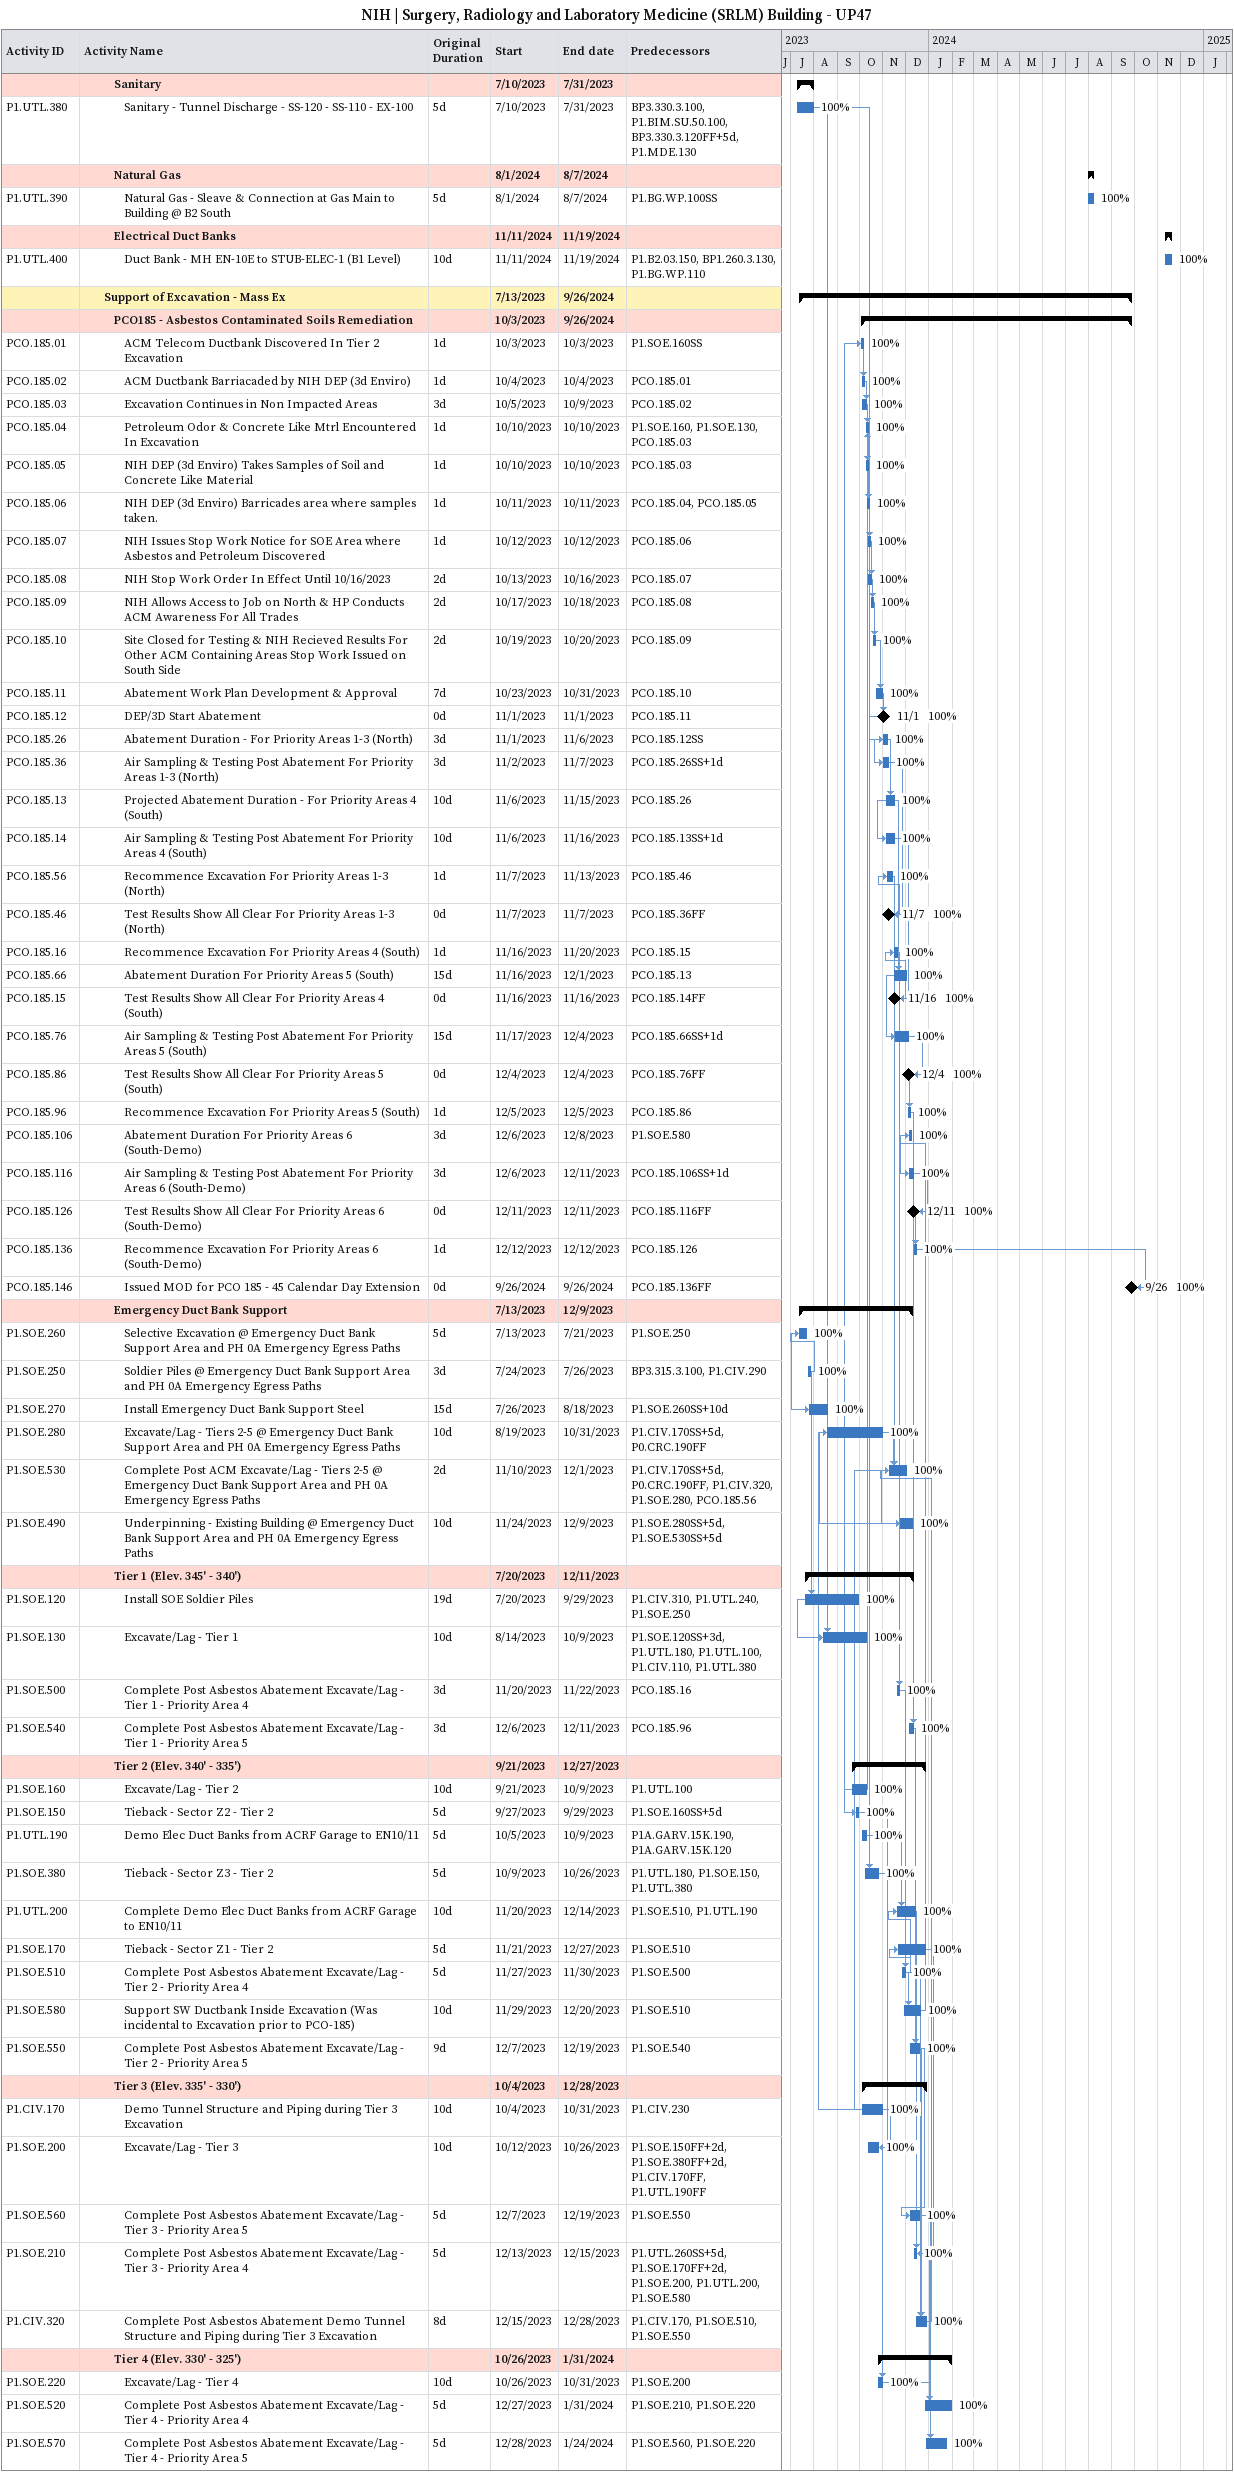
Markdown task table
NIH | Surgery, Radiology and Laboratory Medicine (SRLM) Building - UP47

| ID | Level | Task | Original duration | Start | Finish | Predecessors | % complete |
|---|---|---|---|---|---|---|---|
|  | 4 | **Sanitary** |  | 2023-07-10 | 2023-07-31 |  |  |
| P1.UTL.380 | 5 | Sanitary - Tunnel Discharge - SS-120 - SS-110 - EX-100 | 5d | 2023-07-10 | 2023-07-31 | BP3.330.3.100, P1.BIM.SU.50.100, BP3.330.3.120FF+5d, P1.MDE.130 | 100 |
|  | 4 | **Natural Gas** |  | 2024-08-01 | 2024-08-07 |  |  |
| P1.UTL.390 | 5 | Natural Gas - Sleave & Connection at Gas Main to Building @ B2 South | 5d | 2024-08-01 | 2024-08-07 | P1.BG.WP.100SS | 100 |
|  | 4 | **Electrical Duct Banks** |  | 2024-11-11 | 2024-11-19 |  |  |
| P1.UTL.400 | 5 | Duct Bank - MH EN-10E to STUB-ELEC-1 (B1 Level) | 10d | 2024-11-11 | 2024-11-19 | P1.B2.03.150, BP1.260.3.130, P1.BG.WP.110 | 100 |
|  | 3 | **Support of Excavation - Mass Ex** |  | 2023-07-13 | 2024-09-26 |  |  |
|  | 4 | **PCO185 - Asbestos Contaminated Soils Remediation** |  | 2023-10-03 | 2024-09-26 |  |  |
| PCO.185.01 | 5 | ACM Telecom Ductbank Discovered In Tier 2 Excavation | 1d | 2023-10-03 | 2023-10-03 | P1.SOE.160SS | 100 |
| PCO.185.02 | 5 | ACM Ductbank Barriacaded by NIH DEP (3d Enviro) | 1d | 2023-10-04 | 2023-10-04 | PCO.185.01 | 100 |
| PCO.185.03 | 5 | Excavation Continues in Non Impacted Areas | 3d | 2023-10-05 | 2023-10-09 | PCO.185.02 | 100 |
| PCO.185.04 | 5 | Petroleum Odor & Concrete Like Mtrl Encountered In Excavation | 1d | 2023-10-10 | 2023-10-10 | P1.SOE.160, P1.SOE.130, PCO.185.03 | 100 |
| PCO.185.05 | 5 | NIH DEP (3d Enviro) Takes Samples of Soil and Concrete Like Material | 1d | 2023-10-10 | 2023-10-10 | PCO.185.03 | 100 |
| PCO.185.06 | 5 | NIH DEP (3d Enviro) Barricades area where samples taken. | 1d | 2023-10-11 | 2023-10-11 | PCO.185.04, PCO.185.05 | 100 |
| PCO.185.07 | 5 | NIH Issues Stop Work Notice for SOE Area where Asbestos and Petroleum Discovered | 1d | 2023-10-12 | 2023-10-12 | PCO.185.06 | 100 |
| PCO.185.08 | 5 | NIH Stop Work Order In Effect Until 10/16/2023 | 2d | 2023-10-13 | 2023-10-16 | PCO.185.07 | 100 |
| PCO.185.09 | 5 | NIH Allows Access to Job on North & HP Conducts ACM Awareness For All Trades | 2d | 2023-10-17 | 2023-10-18 | PCO.185.08 | 100 |
| PCO.185.10 | 5 | Site Closed for Testing & NIH Recieved Results For Other ACM Containing Areas Stop Work Issued on South Side | 2d | 2023-10-19 | 2023-10-20 | PCO.185.09 | 100 |
| PCO.185.11 | 5 | Abatement Work Plan Development & Approval | 7d | 2023-10-23 | 2023-10-31 | PCO.185.10 | 100 |
| PCO.185.12 | 5 | DEP/3D Start Abatement | 0d | 2023-11-01 | 2023-11-01 | PCO.185.11 | 100 |
| PCO.185.26 | 5 | Abatement Duration - For Priority Areas 1-3 (North) | 3d | 2023-11-01 | 2023-11-06 | PCO.185.12SS | 100 |
| PCO.185.36 | 5 | Air Sampling & Testing Post Abatement For Priority Areas 1-3 (North) | 3d | 2023-11-02 | 2023-11-07 | PCO.185.26SS+1d | 100 |
| PCO.185.13 | 5 | Projected Abatement Duration - For Priority Areas 4 (South) | 10d | 2023-11-06 | 2023-11-15 | PCO.185.26 | 100 |
| PCO.185.14 | 5 | Air Sampling & Testing Post Abatement For Priority Areas 4 (South) | 10d | 2023-11-06 | 2023-11-16 | PCO.185.13SS+1d | 100 |
| PCO.185.56 | 5 | Recommence Excavation For Priority Areas 1-3 (North) | 1d | 2023-11-07 | 2023-11-13 | PCO.185.46 | 100 |
| PCO.185.46 | 5 | Test Results Show All Clear For Priority Areas 1-3 (North) | 0d | 2023-11-07 | 2023-11-07 | PCO.185.36FF | 100 |
| PCO.185.16 | 5 | Recommence Excavation For Priority Areas 4 (South) | 1d | 2023-11-16 | 2023-11-20 | PCO.185.15 | 100 |
| PCO.185.66 | 5 | Abatement Duration For Priority Areas 5 (South) | 15d | 2023-11-16 | 2023-12-01 | PCO.185.13 | 100 |
| PCO.185.15 | 5 | Test Results Show All Clear For Priority Areas 4 (South) | 0d | 2023-11-16 | 2023-11-16 | PCO.185.14FF | 100 |
| PCO.185.76 | 5 | Air Sampling & Testing Post Abatement For Priority Areas 5 (South) | 15d | 2023-11-17 | 2023-12-04 | PCO.185.66SS+1d | 100 |
| PCO.185.86 | 5 | Test Results Show All Clear For Priority Areas 5 (South) | 0d | 2023-12-04 | 2023-12-04 | PCO.185.76FF | 100 |
| PCO.185.96 | 5 | Recommence Excavation For Priority Areas 5 (South) | 1d | 2023-12-05 | 2023-12-05 | PCO.185.86 | 100 |
| PCO.185.106 | 5 | Abatement Duration For Priority Areas 6 (South-Demo) | 3d | 2023-12-06 | 2023-12-08 | P1.SOE.580 | 100 |
| PCO.185.116 | 5 | Air Sampling & Testing Post Abatement For Priority Areas 6 (South-Demo) | 3d | 2023-12-06 | 2023-12-11 | PCO.185.106SS+1d | 100 |
| PCO.185.126 | 5 | Test Results Show All Clear For Priority Areas 6 (South-Demo) | 0d | 2023-12-11 | 2023-12-11 | PCO.185.116FF | 100 |
| PCO.185.136 | 5 | Recommence Excavation For Priority Areas 6 (South-Demo) | 1d | 2023-12-12 | 2023-12-12 | PCO.185.126 | 100 |
| PCO.185.146 | 5 | Issued MOD for PCO 185 - 45 Calendar Day Extension | 0d | 2024-09-26 | 2024-09-26 | PCO.185.136FF | 100 |
|  | 4 | **Emergency Duct Bank Support** |  | 2023-07-13 | 2023-12-09 |  |  |
| P1.SOE.260 | 5 | Selective Excavation @ Emergency Duct Bank Support Area and PH 0A Emergency Egress Paths | 5d | 2023-07-13 | 2023-07-21 | P1.SOE.250 | 100 |
| P1.SOE.250 | 5 | Soldier Piles @ Emergency Duct Bank Support Area and PH 0A Emergency Egress Paths | 3d | 2023-07-24 | 2023-07-26 | BP3.315.3.100, P1.CIV.290 | 100 |
| P1.SOE.270 | 5 | Install Emergency Duct Bank Support Steel | 15d | 2023-07-26 | 2023-08-18 | P1.SOE.260SS+10d | 100 |
| P1.SOE.280 | 5 | Excavate/Lag - Tiers 2-5 @ Emergency Duct Bank Support Area and PH 0A Emergency Egress Paths | 10d | 2023-08-19 | 2023-10-31 | P1.CIV.170SS+5d, P0.CRC.190FF | 100 |
| P1.SOE.530 | 5 | Complete Post ACM Excavate/Lag - Tiers 2-5 @ Emergency Duct Bank Support Area and PH 0A Emergency Egress Paths | 2d | 2023-11-10 | 2023-12-01 | P1.CIV.170SS+5d, P0.CRC.190FF, P1.CIV.320, P1.SOE.280, PCO.185.56 | 100 |
| P1.SOE.490 | 5 | Underpinning - Existing Building @ Emergency Duct Bank Support Area and PH 0A Emergency Egress Paths | 10d | 2023-11-24 | 2023-12-09 | P1.SOE.280SS+5d, P1.SOE.530SS+5d | 100 |
|  | 4 | **Tier 1 (Elev. 345' - 340')** |  | 2023-07-20 | 2023-12-11 |  |  |
| P1.SOE.120 | 5 | Install SOE Soldier Piles | 19d | 2023-07-20 | 2023-09-29 | P1.CIV.310, P1.UTL.240, P1.SOE.250 | 100 |
| P1.SOE.130 | 5 | Excavate/Lag - Tier 1 | 10d | 2023-08-14 | 2023-10-09 | P1.SOE.120SS+3d, P1.UTL.180, P1.UTL.100, P1.CIV.110, P1.UTL.380 | 100 |
| P1.SOE.500 | 5 | Complete Post Asbestos Abatement Excavate/Lag - Tier 1 - Priority Area 4 | 3d | 2023-11-20 | 2023-11-22 | PCO.185.16 | 100 |
| P1.SOE.540 | 5 | Complete Post Asbestos Abatement Excavate/Lag - Tier 1 - Priority Area 5 | 3d | 2023-12-06 | 2023-12-11 | PCO.185.96 | 100 |
|  | 4 | **Tier 2 (Elev. 340' - 335')** |  | 2023-09-21 | 2023-12-27 |  |  |
| P1.SOE.160 | 5 | Excavate/Lag - Tier 2 | 10d | 2023-09-21 | 2023-10-09 | P1.UTL.100 | 100 |
| P1.SOE.150 | 5 | Tieback - Sector Z2 - Tier 2 | 5d | 2023-09-27 | 2023-09-29 | P1.SOE.160SS+5d | 100 |
| P1.UTL.190 | 5 | Demo Elec Duct Banks from ACRF Garage to EN10/11 | 5d | 2023-10-05 | 2023-10-09 | P1A.GARV.15K.190, P1A.GARV.15K.120 | 100 |
| P1.SOE.380 | 5 | Tieback - Sector Z3 - Tier 2 | 5d | 2023-10-09 | 2023-10-26 | P1.UTL.180, P1.SOE.150, P1.UTL.380 | 100 |
| P1.UTL.200 | 5 | Complete Demo Elec Duct Banks from ACRF Garage to EN10/11 | 10d | 2023-11-20 | 2023-12-14 | P1.SOE.510, P1.UTL.190 | 100 |
| P1.SOE.170 | 5 | Tieback - Sector Z1 - Tier 2 | 5d | 2023-11-21 | 2023-12-27 | P1.SOE.510 | 100 |
| P1.SOE.510 | 5 | Complete Post Asbestos Abatement Excavate/Lag - Tier 2 - Priority Area 4 | 5d | 2023-11-27 | 2023-11-30 | P1.SOE.500 | 100 |
| P1.SOE.580 | 5 | Support SW Ductbank Inside Excavation (Was incidental to Excavation prior to PCO-185) | 10d | 2023-11-29 | 2023-12-20 | P1.SOE.510 | 100 |
| P1.SOE.550 | 5 | Complete Post Asbestos Abatement Excavate/Lag - Tier 2 - Priority Area 5 | 9d | 2023-12-07 | 2023-12-19 | P1.SOE.540 | 100 |
|  | 4 | **Tier 3 (Elev. 335' - 330')** |  | 2023-10-04 | 2023-12-28 |  |  |
| P1.CIV.170 | 5 | Demo Tunnel Structure and Piping during Tier 3 Excavation | 10d | 2023-10-04 | 2023-10-31 | P1.CIV.230 | 100 |
| P1.SOE.200 | 5 | Excavate/Lag - Tier 3 | 10d | 2023-10-12 | 2023-10-26 | P1.SOE.150FF+2d, P1.SOE.380FF+2d, P1.CIV.170FF, P1.UTL.190FF | 100 |
| P1.SOE.560 | 5 | Complete Post Asbestos Abatement Excavate/Lag - Tier 3 - Priority Area 5 | 5d | 2023-12-07 | 2023-12-19 | P1.SOE.550 | 100 |
| P1.SOE.210 | 5 | Complete Post Asbestos Abatement Excavate/Lag - Tier 3 - Priority Area 4 | 5d | 2023-12-13 | 2023-12-15 | P1.UTL.260SS+5d, P1.SOE.170FF+2d, P1.SOE.200, P1.UTL.200, P1.SOE.580 | 100 |
| P1.CIV.320 | 5 | Complete Post Asbestos Abatement Demo Tunnel Structure and Piping during Tier 3 Excavation | 8d | 2023-12-15 | 2023-12-28 | P1.CIV.170, P1.SOE.510, P1.SOE.550 | 100 |
|  | 4 | **Tier 4 (Elev. 330' - 325')** |  | 2023-10-26 | 2024-01-31 |  |  |
| P1.SOE.220 | 5 | Excavate/Lag - Tier 4 | 10d | 2023-10-26 | 2023-10-31 | P1.SOE.200 | 100 |
| P1.SOE.520 | 5 | Complete Post Asbestos Abatement Excavate/Lag - Tier 4 - Priority Area 4 | 5d | 2023-12-27 | 2024-01-31 | P1.SOE.210, P1.SOE.220 | 100 |
| P1.SOE.570 | 5 | Complete Post Asbestos Abatement Excavate/Lag - Tier 4 - Priority Area 5 | 5d | 2023-12-28 | 2024-01-24 | P1.SOE.560, P1.SOE.220 | 100 |
